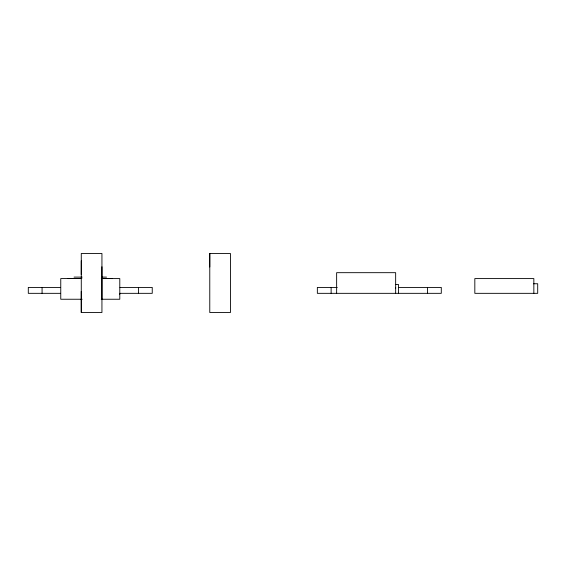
<?xml version="1.0" encoding="UTF-8"?>
<svg xmlns="http://www.w3.org/2000/svg" width="566" height="566" viewBox="0 0 566 566"><rect width="100%" height="100%" fill="white"/><g stroke="black" fill="none" stroke-linecap="round" stroke-linejoin="round"><path stroke-width="0.85" d="M81.278 312.503L81.278 253.476L101.937 253.476L101.937 312.503L81.278 312.503L81.242 291.391M119.787 294.242L119.787 293.337M209.774 266.989L209.774 253.497L230.433 253.497L230.433 312.524L209.774 312.524L209.774 253.497M395.655 288.335L395.655 287.436M81.278 260.855L81.242 274.588M68.139 278.585L81.872 278.543L60.76 278.585L60.76 299.244L82.162 299.244M74.04 277.107L82.162 277.107M101.753 277.107L106.507 277.107M102.842 278.543L112.408 278.585M101.286 278.585L119.787 278.585L119.787 299.244L101.286 299.244M533.377 283.75L537.7 283.75L537.7 293.337L474.824 293.337L474.824 278.585L533.844 278.585L533.844 293.337M395.344 284.486L398.506 284.486L398.506 293.337M60.541 287.436L28.3 287.436L28.3 293.337L60.541 293.337M120.013 287.436L152.247 287.436L152.247 293.337L120.013 293.337M337.258 287.436L317.349 287.436L317.349 293.337L441.296 293.337L441.296 287.436L398.606 287.436M427.528 287.436L427.528 293.337M395.655 293.337L395.655 272.678L336.636 272.678L336.636 293.337M331.124 287.436L331.124 293.337M138.479 287.436L138.479 293.337M101.937 266.756L101.937 299.223M42.075 287.436L42.075 293.337"/></g></svg>
